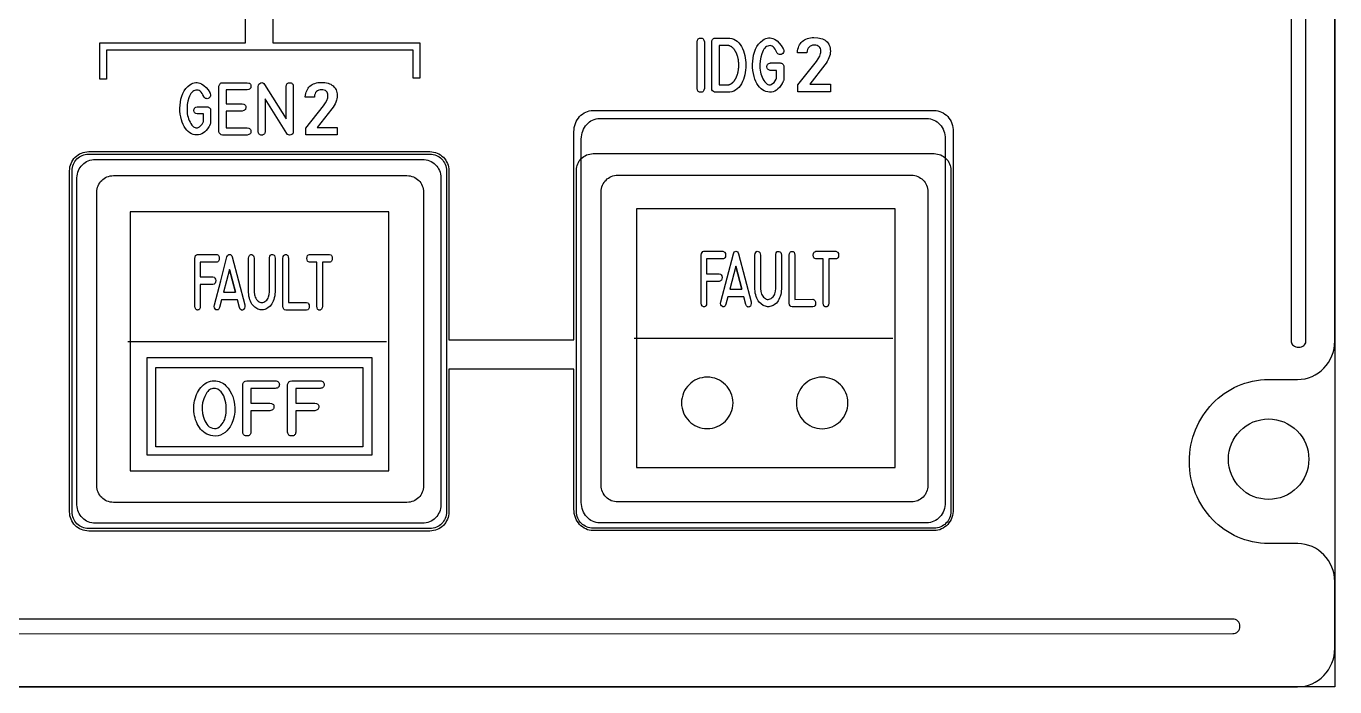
# Model space of a CAD drawing. Extents: x 27 to 704, y 10 to 614.
# Drawn here: x 445.4 to 526.3, y 258.2 to 299.1 of the extents above; entities that cross this region are included whole.
import ezdxf

# ---------------------------------------------------------------- set-up
doc = ezdxf.new("R2010")
doc.units = 0
for name, color, linetype in [('_BACKPANEL', 5, 'CONTINUOUS'), ('_ENGRAVING', 105, 'CONTINUOUS'), ('_LABELS', 30, 'CONTINUOUS'), ('_TOPLAYER', 1, 'CONTINUOUS')]:
    doc.layers.add(name, color=color, linetype=linetype)

msp = doc.modelspace()

# ---------------------------------------------------------------- linework, layer by layer
at = {"layer": '_BACKPANEL'}
for points in [[(526.323, 364.71), (526.323, 359.871), (526.323, 350.191), (526.323, 340.512), (526.323, 267.915), (526.323, 258.235), (203.984, 258.235), (203.984, 267.915), (203.984, 340.512), (203.984, 350.191), (203.984, 359.871), (203.984, 364.71)], [(449.275, 291.168), (470.371, 291.168), (470.476, 291.163), (470.578, 291.147), (470.677, 291.122), (470.771, 291.088), (470.861, 291.045), (470.946, 290.993), (471.025, 290.934), (471.098, 290.868), (471.164, 290.795), (471.223, 290.716), (471.274, 290.631), (471.317, 290.541), (471.352, 290.447), (471.377, 290.348), (471.392, 290.246), (471.398, 290.141), (471.398, 269.046), (471.392, 268.94), (471.377, 268.838), (471.352, 268.74), (471.317, 268.645), (471.274, 268.555), (471.223, 268.471), (471.164, 268.391), (471.098, 268.319), (471.025, 268.252), (470.946, 268.193), (470.861, 268.142), (470.771, 268.099), (470.677, 268.064), (470.578, 268.039), (470.476, 268.024), (470.371, 268.018), (449.275, 268.018), (449.17, 268.024), (449.067, 268.039), (448.969, 268.064), (448.874, 268.099), (448.785, 268.142), (448.7, 268.193), (448.621, 268.252), (448.548, 268.319), (448.482, 268.391), (448.423, 268.471), (448.371, 268.555), (448.328, 268.645), (448.294, 268.74), (448.269, 268.838), (448.253, 268.94), (448.248, 269.046), (448.248, 290.141), (448.253, 290.246), (448.269, 290.348), (448.294, 290.447), (448.328, 290.541), (448.371, 290.631), (448.423, 290.716), (448.482, 290.795), (448.548, 290.868), (448.621, 290.934), (448.7, 290.993), (448.785, 291.045), (448.874, 291.088), (448.969, 291.122), (449.067, 291.147), (449.17, 291.163)], [(480.459, 291.195), (501.554, 291.195), (501.66, 291.189), (501.762, 291.174), (501.861, 291.149), (501.955, 291.114), (502.045, 291.071), (502.13, 291.02), (502.209, 290.96), (502.281, 290.894), (502.348, 290.821), (502.407, 290.742), (502.458, 290.658), (502.501, 290.568), (502.536, 290.473), (502.561, 290.375), (502.576, 290.272), (502.582, 290.167), (502.582, 269.072), (502.576, 268.967), (502.561, 268.864), (502.536, 268.766), (502.501, 268.671), (502.458, 268.582), (502.407, 268.497), (502.348, 268.418), (502.281, 268.345), (502.209, 268.279), (502.13, 268.22), (502.045, 268.168), (501.955, 268.125), (501.861, 268.091), (501.762, 268.065), (501.66, 268.05), (501.554, 268.045), (480.459, 268.045), (480.354, 268.05), (480.251, 268.065), (480.153, 268.091), (480.058, 268.125), (479.968, 268.168), (479.884, 268.22), (479.805, 268.279), (479.732, 268.345), (479.666, 268.418), (479.607, 268.497), (479.555, 268.582), (479.512, 268.671), (479.478, 268.766), (479.452, 268.864), (479.437, 268.967), (479.432, 269.072), (479.432, 290.167), (479.437, 290.272), (479.452, 290.375), (479.478, 290.473), (479.512, 290.568), (479.555, 290.658), (479.607, 290.742), (479.666, 290.821), (479.732, 290.894), (479.805, 290.96), (479.884, 291.02), (479.968, 291.071), (480.058, 291.114), (480.153, 291.149), (480.251, 291.174), (480.354, 291.189)]]:
    msp.add_lwpolyline(points, close=True, dxfattribs=at)
msp.add_lwpolyline([(522.227, 269.819, -0.414214), (519.739, 272.308, -0.414214), (522.227, 274.796, -0.414214), (524.716, 272.308, -0.414214)], format="xyb", close=True, dxfattribs=at)
at = {"layer": '_ENGRAVING'}
for points in [[(523.633, 343.414), (523.633, 279.556), (523.642, 279.491), (523.669, 279.431), (523.71, 279.377), (523.765, 279.329), (523.832, 279.29), (523.908, 279.261), (523.993, 279.242), (524.083, 279.235), (524.084, 279.235), (524.175, 279.242), (524.259, 279.261), (524.335, 279.29), (524.402, 279.33), (524.457, 279.377), (524.498, 279.431), (524.524, 279.491), (524.534, 279.556), (524.534, 343.414)], [(460.664, 320.056), (460.659, 298.044), (469.744, 298.043), (469.744, 295.868), (469.345, 295.868), (469.345, 297.595), (455.806, 297.595), (450.381, 297.595), (450.372, 297.595), (450.372, 295.806), (449.973, 295.806), (449.973, 298.043), (449.973, 298.044), (455.806, 298.044), (458.604, 298.044), (458.769, 298.044), (458.769, 298.044), (458.792, 298.044), (458.979, 298.044), (458.979, 302.042)], [(209.55, 261.507), (520.008, 261.522), (520.099, 261.531), (520.183, 261.558), (520.259, 261.599), (520.325, 261.655), (520.38, 261.721), (520.421, 261.798), (520.447, 261.882), (520.456, 261.973), (520.447, 262.064), (520.42, 262.148), (520.379, 262.224), (520.324, 262.291), (520.258, 262.346), (520.182, 262.387), (520.098, 262.413), (520.008, 262.422), (209.548, 262.408)]]:
    msp.add_lwpolyline(points, dxfattribs=at)
for points in [[(487.347, 295.217), (487.319, 295.116), (487.298, 295.077), (487.272, 295.044), (487.241, 295.019), (487.205, 295.001), (487.164, 294.991), (487.118, 294.987), (487.072, 294.991), (487.031, 295.002), (486.995, 295.02), (486.964, 295.045), (486.938, 295.078), (486.917, 295.117), (486.89, 295.217), (486.89, 298.113), (486.917, 298.214), (486.938, 298.253), (486.964, 298.286), (486.995, 298.311), (487.031, 298.33), (487.072, 298.341), (487.118, 298.344), (487.164, 298.341), (487.205, 298.33), (487.241, 298.312), (487.272, 298.287), (487.298, 298.254), (487.319, 298.214), (487.347, 298.113)], [(488.028, 298.345), (488.784, 298.345), (488.921, 298.337), (489.048, 298.312), (489.167, 298.271), (489.277, 298.214), (489.379, 298.14), (489.471, 298.05), (489.554, 297.944), (489.629, 297.821), (489.695, 297.688), (489.752, 297.553), (489.8, 297.413), (489.84, 297.271), (489.871, 297.125), (489.893, 296.976), (489.906, 296.824), (489.91, 296.668), (489.906, 296.513), (489.893, 296.36), (489.871, 296.211), (489.84, 296.066), (489.8, 295.923), (489.752, 295.784), (489.694, 295.648), (489.628, 295.515), (489.553, 295.393), (489.47, 295.286), (489.378, 295.196), (489.276, 295.122), (489.166, 295.065), (489.048, 295.024), (488.92, 295), (488.784, 294.991), (488.028, 294.991), (488.031, 294.991), (488.028, 294.991), (487.97, 295.001), (487.897, 295.031), (487.845, 295.077), (487.814, 295.142), (487.804, 295.224), (487.803, 295.224), (487.804, 298.116), (487.803, 298.129), (487.809, 298.172), (487.823, 298.212), (487.844, 298.249), (487.873, 298.282), (487.907, 298.31), (487.944, 298.329), (487.985, 298.341), (488.029, 298.345)], [(488.784, 295.453), (488.791, 295.453), (488.799, 295.453), (488.804, 295.454), (488.812, 295.455), (488.819, 295.456), (488.828, 295.457), (488.834, 295.457), (488.842, 295.458), (488.849, 295.459), (488.857, 295.46), (488.869, 295.463), (488.876, 295.466), (488.884, 295.47), (488.891, 295.47), (488.9, 295.473), (488.906, 295.475), (488.914, 295.478), (488.929, 295.484), (488.945, 295.491), (488.951, 295.493), (488.959, 295.497), (488.972, 295.506), (488.988, 295.514), (488.995, 295.518), (489.003, 295.524), (489.017, 295.534), (489.024, 295.538), (489.033, 295.543), (489.04, 295.548), (489.048, 295.555), (489.054, 295.559), (489.062, 295.565), (489.078, 295.578), (489.091, 295.591), (489.097, 295.597), (489.106, 295.606), (489.112, 295.612), (489.12, 295.62), (489.134, 295.633), (489.141, 295.64), (489.149, 295.648), (489.155, 295.655), (489.163, 295.665), (489.176, 295.681), (489.191, 295.699), (489.203, 295.717), (489.21, 295.726), (489.218, 295.735), (489.224, 295.745), (489.231, 295.755), (489.236, 295.765), (489.244, 295.776), (489.256, 295.796), (489.262, 295.806), (489.269, 295.817), (489.275, 295.827), (489.282, 295.838), (489.292, 295.859), (489.297, 295.871), (489.305, 295.884), (489.31, 295.895), (489.318, 295.907), (489.322, 295.918), (489.327, 295.931), (489.338, 295.956), (489.35, 295.982), (489.354, 295.994), (489.359, 296.008), (489.363, 296.021), (489.369, 296.036), (489.377, 296.062), (489.381, 296.076), (489.387, 296.09), (489.395, 296.118), (489.404, 296.146), (489.407, 296.16), (489.411, 296.175), (489.414, 296.189), (489.419, 296.205), (489.421, 296.217), (489.425, 296.233), (489.43, 296.264), (489.432, 296.278), (489.436, 296.293), (489.438, 296.307), (489.441, 296.323), (489.446, 296.354), (489.448, 296.369), (489.452, 296.385), (489.456, 296.416), (489.456, 296.43), (489.459, 296.447), (489.462, 296.478), (489.464, 296.509), (489.465, 296.542), (489.467, 296.573), (489.468, 296.589), (489.47, 296.606), (489.471, 296.62), (489.472, 296.637), (489.472, 296.652), (489.472, 296.668), (489.472, 296.684), (489.472, 296.699), (489.471, 296.715), (489.47, 296.732), (489.47, 296.747), (489.47, 296.763), (489.467, 296.796), (489.465, 296.826), (489.462, 296.86), (489.46, 296.889), (489.457, 296.92), (489.455, 296.935), (489.454, 296.952), (489.448, 296.983), (489.444, 296.997), (489.443, 297.012), (489.438, 297.043), (489.433, 297.074), (489.425, 297.104), (489.42, 297.132), (489.416, 297.146), (489.412, 297.161), (489.407, 297.175), (489.404, 297.191), (489.396, 297.219), (489.388, 297.246), (489.383, 297.259), (489.379, 297.273), (489.369, 297.3), (489.359, 297.327), (489.354, 297.339), (489.35, 297.353), (489.343, 297.364), (489.338, 297.377), (489.327, 297.402), (489.318, 297.425), (489.306, 297.449), (489.3, 297.46), (489.295, 297.471), (489.282, 297.494), (489.269, 297.515), (489.262, 297.526), (489.256, 297.536), (489.244, 297.556), (489.237, 297.566), (489.232, 297.576), (489.205, 297.613), (489.179, 297.649), (489.15, 297.682), (489.122, 297.713), (489.094, 297.741), (489.064, 297.765), (489.033, 297.79), (489.003, 297.811), (488.974, 297.829), (488.945, 297.844), (488.914, 297.856), (488.884, 297.867), (488.869, 297.871), (488.857, 297.877), (488.828, 297.882), (488.799, 297.883), (488.791, 297.883), (488.784, 297.883), (488.254, 297.883), (488.254, 295.453)], [(491.419, 296.342), (491.404, 296.344), (491.318, 296.368), (491.285, 296.388), (491.257, 296.413), (491.236, 296.445), (491.22, 296.481), (491.208, 296.572), (491.22, 296.662), (491.236, 296.699), (491.257, 296.73), (491.285, 296.756), (491.318, 296.776), (491.404, 296.799), (491.419, 296.803), (491.433, 296.803), (492.026, 296.803), (492.071, 296.798), (492.112, 296.786), (492.151, 296.764), (492.186, 296.735), (492.215, 296.699), (492.235, 296.66), (492.248, 296.617), (492.252, 296.572), (492.252, 295.741), (492.233, 295.699), (492.222, 295.673), (492.21, 295.648), (492.198, 295.624), (492.185, 295.599), (492.173, 295.574), (492.161, 295.55), (492.146, 295.525), (492.066, 295.399), (491.981, 295.29), (491.891, 295.198), (491.797, 295.123), (491.698, 295.066), (491.594, 295.026), (491.485, 295.003), (491.372, 294.997), (491.259, 295.008), (491.15, 295.035), (491.046, 295.078), (490.946, 295.137), (490.851, 295.211), (490.761, 295.302), (490.676, 295.408), (490.595, 295.53), (490.525, 295.662), (490.464, 295.809), (490.414, 295.972), (490.373, 296.15), (490.343, 296.337), (490.326, 296.527), (490.321, 296.718), (490.329, 296.911), (490.351, 297.104), (490.388, 297.291), (490.44, 297.474), (490.507, 297.652), (490.59, 297.818), (490.692, 297.967), (490.813, 298.097), (490.951, 298.209), (491.043, 298.266), (491.135, 298.309), (491.225, 298.337), (491.316, 298.352), (491.405, 298.352), (491.494, 298.339), (491.583, 298.311), (491.671, 298.269), (491.835, 298.161), (491.977, 298.034), (492.097, 297.887), (492.194, 297.72), (492.207, 297.693), (492.217, 297.67), (492.23, 297.646), (492.248, 297.572), (492.247, 297.505), (492.227, 297.445), (492.188, 297.392), (492.14, 297.353), (492.091, 297.328), (492.039, 297.318), (491.986, 297.323), (491.934, 297.34), (491.889, 297.367), (491.85, 297.406), (491.817, 297.454), (491.768, 297.565), (491.716, 297.658), (491.661, 297.735), (491.602, 297.795), (491.54, 297.839), (491.474, 297.865), (491.405, 297.875), (491.333, 297.869), (491.261, 297.848), (491.194, 297.815), (491.131, 297.771), (491.073, 297.715), (491.02, 297.647), (490.972, 297.568), (490.928, 297.477), (490.888, 297.374), (490.827, 297.161), (490.788, 296.939), (490.77, 296.71), (490.774, 296.473), (490.786, 296.354), (490.805, 296.239), (490.832, 296.128), (490.867, 296.021), (490.909, 295.918), (490.959, 295.819), (491.017, 295.723), (491.083, 295.632), (491.179, 295.528), (491.227, 295.492), (491.276, 295.466), (491.324, 295.452), (491.373, 295.448), (491.422, 295.454), (491.472, 295.471), (491.565, 295.526), (491.648, 295.6), (491.721, 295.694), (491.783, 295.807), (491.801, 295.843), (491.801, 296.342)], [(494.12, 298.372), (494.351, 298.359), (494.455, 298.342), (494.553, 298.318), (494.643, 298.288), (494.725, 298.251), (494.801, 298.207), (494.87, 298.156), (494.931, 298.099), (494.984, 298.037), (495.029, 297.968), (495.066, 297.893), (495.095, 297.813), (495.115, 297.726), (495.128, 297.634), (495.132, 297.535), (495.132, 297.529), (495.126, 297.432), (495.11, 297.332), (495.083, 297.228), (495.044, 297.12), (494.996, 297.01), (494.936, 296.9), (494.867, 296.789), (494.788, 296.678), (493.866, 295.489), (495.142, 295.489), (495.142, 295.021), (493.13, 295.021), (493.13, 295.45), (494.269, 296.883), (494.388, 297.058), (494.475, 297.225), (494.529, 297.384), (494.542, 297.457), (494.547, 297.526), (494.547, 297.535), (494.54, 297.619), (494.52, 297.692), (494.487, 297.755), (494.441, 297.807), (494.382, 297.848), (494.311, 297.877), (494.228, 297.894), (494.134, 297.9), (494.038, 297.893), (493.953, 297.871), (493.878, 297.835), (493.813, 297.784), (493.76, 297.72), (493.72, 297.644), (493.693, 297.554), (493.678, 297.451), (493.678, 297.435), (493.093, 297.435), (493.093, 297.451), (493.106, 297.559), (493.126, 297.66), (493.153, 297.755), (493.188, 297.844), (493.229, 297.926), (493.278, 298.001), (493.334, 298.07), (493.398, 298.133), (493.467, 298.189), (493.543, 298.238), (493.625, 298.279), (493.712, 298.313), (493.805, 298.339), (493.904, 298.357), (494.009, 298.369)], [(455.993, 293.649), (455.979, 293.651), (455.895, 293.674), (455.861, 293.693), (455.834, 293.718), (455.813, 293.748), (455.798, 293.784), (455.786, 293.871), (455.798, 293.958), (455.813, 293.994), (455.834, 294.024), (455.861, 294.048), (455.895, 294.068), (455.979, 294.09), (455.993, 294.094), (456.007, 294.094), (456.591, 294.094), (456.635, 294.09), (456.676, 294.077), (456.714, 294.057), (456.748, 294.028), (456.777, 293.994), (456.797, 293.956), (456.809, 293.915), (456.814, 293.871), (456.814, 293.069), (456.795, 293.028), (456.784, 293.003), (456.772, 292.979), (456.76, 292.956), (456.747, 292.932), (456.736, 292.908), (456.723, 292.884), (456.709, 292.861), (456.63, 292.739), (456.547, 292.633), (456.458, 292.545), (456.365, 292.473), (456.268, 292.417), (456.166, 292.378), (456.059, 292.356), (455.947, 292.351), (455.836, 292.362), (455.729, 292.388), (455.626, 292.429), (455.529, 292.486), (455.435, 292.558), (455.346, 292.645), (455.262, 292.748), (455.182, 292.866), (455.114, 292.992), (455.054, 293.134), (455.005, 293.292), (454.964, 293.464), (454.935, 293.645), (454.918, 293.827), (454.914, 294.012), (454.922, 294.199), (454.943, 294.384), (454.979, 294.565), (455.03, 294.741), (455.096, 294.913), (455.178, 295.074), (455.279, 295.217), (455.397, 295.343), (455.533, 295.451), (455.624, 295.506), (455.714, 295.547), (455.803, 295.575), (455.892, 295.589), (455.98, 295.589), (456.068, 295.576), (456.155, 295.549), (456.241, 295.509), (456.403, 295.405), (456.542, 295.282), (456.66, 295.14), (456.757, 294.979), (456.769, 294.953), (456.779, 294.931), (456.791, 294.908), (456.809, 294.836), (456.808, 294.771), (456.788, 294.714), (456.75, 294.663), (456.703, 294.625), (456.655, 294.601), (456.604, 294.591), (456.551, 294.595), (456.5, 294.612), (456.456, 294.639), (456.417, 294.676), (456.385, 294.723), (456.337, 294.829), (456.286, 294.92), (456.231, 294.994), (456.174, 295.052), (456.112, 295.094), (456.048, 295.12), (455.98, 295.129), (455.909, 295.123), (455.838, 295.102), (455.772, 295.071), (455.71, 295.028), (455.654, 294.974), (455.601, 294.909), (455.553, 294.832), (455.51, 294.744), (455.472, 294.645), (455.411, 294.439), (455.372, 294.225), (455.355, 294.004), (455.359, 293.775), (455.371, 293.661), (455.39, 293.55), (455.416, 293.443), (455.45, 293.339), (455.492, 293.24), (455.541, 293.144), (455.598, 293.052), (455.663, 292.963), (455.757, 292.863), (455.805, 292.828), (455.853, 292.804), (455.9, 292.79), (455.949, 292.786), (455.997, 292.792), (456.045, 292.809), (456.137, 292.861), (456.219, 292.933), (456.291, 293.023), (456.352, 293.133), (456.369, 293.167), (456.369, 293.649)], [(459.083, 295.142), (457.773, 295.142), (457.773, 294.277), (458.772, 294.277), (458.87, 294.25), (458.909, 294.23), (458.94, 294.204), (458.964, 294.173), (458.982, 294.138), (458.992, 294.097), (458.996, 294.052), (458.992, 294.006), (458.981, 293.966), (458.964, 293.93), (458.939, 293.9), (458.908, 293.874), (458.869, 293.854), (458.772, 293.828), (457.773, 293.828), (457.773, 292.79), (459.083, 292.79), (459.181, 292.763), (459.219, 292.743), (459.25, 292.717), (459.275, 292.687), (459.292, 292.652), (459.303, 292.612), (459.306, 292.567), (459.303, 292.522), (459.292, 292.482), (459.275, 292.447), (459.25, 292.417), (459.219, 292.391), (459.181, 292.371), (459.083, 292.345), (457.553, 292.345), (457.465, 292.369), (457.398, 292.414), (457.353, 292.481), (457.329, 292.57), (457.329, 295.361), (457.354, 295.453), (457.374, 295.49), (457.4, 295.521), (457.431, 295.545), (457.466, 295.564), (457.553, 295.583), (459.083, 295.583), (459.181, 295.562), (459.219, 295.543), (459.25, 295.518), (459.274, 295.488), (459.292, 295.451), (459.302, 295.409), (459.305, 295.36), (459.302, 295.312), (459.291, 295.27), (459.274, 295.234), (459.249, 295.203), (459.218, 295.179), (459.18, 295.161)], [(461.928, 292.564), (461.918, 292.488), (461.888, 292.428), (461.838, 292.383), (461.768, 292.353), (461.692, 292.342), (461.625, 292.354), (461.568, 292.389), (461.519, 292.447), (460.191, 294.576), (460.191, 292.564), (460.164, 292.467), (460.144, 292.429), (460.118, 292.398), (460.088, 292.373), (460.052, 292.356), (460.012, 292.346), (459.968, 292.342), (459.923, 292.346), (459.883, 292.356), (459.848, 292.373), (459.818, 292.398), (459.792, 292.429), (459.772, 292.467), (459.746, 292.564), (459.746, 295.355), (459.765, 295.43), (459.799, 295.491), (459.849, 295.538), (459.914, 295.571), (459.983, 295.585), (460.046, 295.573), (460.104, 295.536), (460.155, 295.473), (461.483, 293.341), (461.483, 295.355), (461.508, 295.454), (461.529, 295.492), (461.555, 295.524), (461.587, 295.548), (461.623, 295.565), (461.665, 295.576), (461.713, 295.579), (461.76, 295.575), (461.801, 295.564), (461.837, 295.546), (461.866, 295.521), (461.891, 295.49), (461.909, 295.452), (461.928, 295.355)], [(463.658, 295.6), (463.881, 295.587), (463.982, 295.57), (464.076, 295.547), (464.163, 295.518), (464.243, 295.482), (464.317, 295.439), (464.383, 295.39), (464.442, 295.335), (464.494, 295.275), (464.538, 295.208), (464.573, 295.136), (464.601, 295.058), (464.621, 294.974), (464.633, 294.885), (464.637, 294.789), (464.637, 294.783), (464.631, 294.69), (464.616, 294.593), (464.589, 294.492), (464.552, 294.388), (464.505, 294.282), (464.448, 294.175), (464.381, 294.067), (464.304, 293.959), (463.412, 292.809), (464.647, 292.809), (464.647, 292.357), (462.7, 292.357), (462.7, 292.772), (463.801, 294.158), (463.917, 294.327), (464.001, 294.489), (464.053, 294.643), (464.066, 294.714), (464.07, 294.781), (464.07, 294.789), (464.064, 294.87), (464.045, 294.941), (464.013, 295.002), (463.968, 295.052), (463.911, 295.092), (463.842, 295.12), (463.762, 295.137), (463.671, 295.143), (463.578, 295.136), (463.496, 295.115), (463.423, 295.079), (463.361, 295.03), (463.309, 294.969), (463.27, 294.894), (463.244, 294.807), (463.23, 294.708), (463.23, 294.692), (462.664, 294.692), (462.664, 294.708), (462.676, 294.812), (462.695, 294.91), (462.722, 295.002), (462.755, 295.088), (462.796, 295.167), (462.843, 295.241), (462.897, 295.307), (462.958, 295.368), (463.026, 295.422), (463.099, 295.469), (463.178, 295.509), (463.263, 295.542), (463.353, 295.567), (463.449, 295.585), (463.55, 295.596)], [(501.544, 293.87), (501.666, 293.863), (501.785, 293.843), (501.899, 293.81), (502.009, 293.766), (502.113, 293.711), (502.211, 293.645), (502.303, 293.569), (502.387, 293.484), (502.464, 293.391), (502.532, 293.289), (502.592, 293.181), (502.642, 293.065), (502.682, 292.944), (502.711, 292.817), (502.729, 292.686), (502.735, 292.551), (502.735, 269.21), (502.729, 269.075), (502.711, 268.943), (502.682, 268.817), (502.642, 268.696), (502.592, 268.58), (502.532, 268.472), (502.464, 268.37), (502.387, 268.277), (502.303, 268.192), (502.211, 268.116), (502.113, 268.05), (502.009, 267.995), (501.899, 267.95), (501.785, 267.918), (501.666, 267.898), (501.544, 267.891), (480.469, 267.891), (480.347, 267.898), (480.228, 267.918), (480.114, 267.95), (480.005, 267.995), (479.901, 268.05), (479.802, 268.116), (479.711, 268.192), (479.626, 268.277), (479.55, 268.37), (479.481, 268.472), (479.422, 268.58), (479.372, 268.696), (479.332, 268.817), (479.302, 268.943), (479.284, 269.075), (479.278, 269.21), (479.278, 277.879), (471.551, 277.879), (471.551, 269.056), (471.545, 268.934), (471.527, 268.815), (471.498, 268.701), (471.458, 268.591), (471.408, 268.487), (471.348, 268.389), (471.28, 268.297), (471.203, 268.213), (471.119, 268.136), (471.027, 268.068), (470.929, 268.008), (470.825, 267.958), (470.715, 267.918), (470.601, 267.889), (470.483, 267.871), (470.36, 267.865), (449.285, 267.865), (449.163, 267.871), (449.044, 267.889), (448.93, 267.918), (448.821, 267.958), (448.717, 268.008), (448.618, 268.068), (448.527, 268.136), (448.442, 268.213), (448.366, 268.297), (448.297, 268.389), (448.238, 268.487), (448.188, 268.591), (448.148, 268.701), (448.119, 268.815), (448.101, 268.934), (448.094, 269.056), (448.094, 290.131), (448.101, 290.253), (448.119, 290.372), (448.148, 290.486), (448.188, 290.595), (448.238, 290.699), (448.297, 290.798), (448.366, 290.889), (448.442, 290.974), (448.527, 291.05), (448.618, 291.119), (448.717, 291.178), (448.821, 291.228), (448.93, 291.268), (449.044, 291.297), (449.163, 291.315), (449.285, 291.322), (470.36, 291.322), (470.483, 291.315), (470.601, 291.297), (470.715, 291.268), (470.825, 291.228), (470.929, 291.178), (471.027, 291.119), (471.119, 291.05), (471.203, 290.974), (471.28, 290.889), (471.348, 290.798), (471.408, 290.699), (471.458, 290.595), (471.498, 290.486), (471.527, 290.372), (471.545, 290.253), (471.551, 290.131), (471.551, 279.682), (479.278, 279.682), (479.278, 292.551), (479.284, 292.686), (479.302, 292.817), (479.332, 292.944), (479.372, 293.065), (479.422, 293.181), (479.481, 293.289), (479.55, 293.391), (479.626, 293.484), (479.711, 293.569), (479.802, 293.645), (479.901, 293.711), (480.005, 293.766), (480.114, 293.81), (480.228, 293.843), (480.347, 293.863), (480.469, 293.87)], [(480.877, 293.37), (501.093, 293.37), (501.21, 293.363), (501.324, 293.344), (501.433, 293.313), (501.538, 293.27), (501.638, 293.217), (501.732, 293.153), (501.82, 293.081), (501.901, 292.999), (501.975, 292.909), (502.04, 292.811), (502.097, 292.706), (502.145, 292.595), (502.184, 292.479), (502.212, 292.357), (502.229, 292.231), (502.235, 292.101), (502.235, 269.638), (502.229, 269.508), (502.212, 269.382), (502.184, 269.26), (502.145, 269.144), (502.097, 269.033), (502.04, 268.928), (501.975, 268.83), (501.901, 268.74), (501.82, 268.659), (501.732, 268.586), (501.638, 268.522), (501.538, 268.469), (501.433, 268.426), (501.324, 268.395), (501.21, 268.376), (501.093, 268.37), (480.877, 268.37), (480.76, 268.376), (480.646, 268.395), (480.537, 268.426), (480.432, 268.469), (480.332, 268.522), (480.238, 268.586), (480.15, 268.659), (480.069, 268.74), (479.995, 268.83), (479.929, 268.928), (479.872, 269.033), (479.824, 269.144), (479.786, 269.26), (479.758, 269.382), (479.741, 269.508), (479.735, 269.638), (479.735, 292.101), (479.741, 292.231), (479.758, 292.357), (479.786, 292.479), (479.824, 292.595), (479.872, 292.706), (479.929, 292.811), (479.995, 292.909), (480.069, 292.999), (480.15, 293.081), (480.238, 293.153), (480.332, 293.217), (480.432, 293.27), (480.537, 293.313), (480.646, 293.344), (480.76, 293.363)], [(449.693, 290.843), (469.909, 290.843), (470.026, 290.837), (470.14, 290.82), (470.249, 290.792), (470.354, 290.754), (470.454, 290.706), (470.548, 290.649), (470.636, 290.583), (470.717, 290.51), (470.791, 290.429), (470.857, 290.341), (470.914, 290.247), (470.962, 290.147), (471, 290.042), (471.028, 289.932), (471.045, 289.818), (471.051, 289.701), (471.051, 269.485), (471.045, 269.368), (471.028, 269.255), (471, 269.145), (470.962, 269.04), (470.914, 268.94), (470.857, 268.846), (470.791, 268.758), (470.717, 268.677), (470.636, 268.603), (470.548, 268.538), (470.454, 268.481), (470.354, 268.433), (470.249, 268.394), (470.14, 268.366), (470.026, 268.349), (469.909, 268.343), (449.693, 268.343), (449.576, 268.349), (449.462, 268.366), (449.353, 268.394), (449.248, 268.433), (449.148, 268.481), (449.054, 268.538), (448.966, 268.603), (448.885, 268.677), (448.811, 268.758), (448.746, 268.846), (448.688, 268.94), (448.64, 269.04), (448.602, 269.145), (448.574, 269.255), (448.557, 269.368), (448.551, 269.485), (448.551, 289.701), (448.557, 289.818), (448.574, 289.932), (448.602, 290.042), (448.64, 290.147), (448.688, 290.247), (448.746, 290.341), (448.811, 290.429), (448.885, 290.51), (448.966, 290.583), (449.054, 290.649), (449.148, 290.706), (449.248, 290.754), (449.353, 290.792), (449.462, 290.82), (449.576, 290.837)]]:
    msp.add_lwpolyline(points, close=True, dxfattribs=at)
at = {"layer": '_LABELS'}
for points in [[(467.835, 271.589), (467.835, 287.591), (451.835, 287.591), (451.835, 271.589)], [(499.142, 271.785), (499.142, 287.787), (483.142, 287.787), (483.142, 271.785)], [(455.835, 281.764), (455.835, 284.724), (455.854, 284.822), (455.889, 284.894), (455.94, 284.941), (456.008, 284.962), (457.181, 284.962), (457.221, 284.954), (457.255, 284.94), (457.284, 284.92), (457.308, 284.893), (457.339, 284.821), (457.35, 284.724), (457.339, 284.628), (457.307, 284.556), (457.283, 284.53), (457.254, 284.511), (457.219, 284.497), (457.179, 284.49), (456.176, 284.49), (456.176, 283.572), (456.958, 283.572), (457.031, 283.552), (457.06, 283.533), (457.084, 283.507), (457.116, 283.439), (457.128, 283.346), (457.118, 283.252), (457.087, 283.18), (457.063, 283.152), (457.033, 283.129), (456.958, 283.101), (456.176, 283.101), (456.176, 281.764), (456.161, 281.662), (456.129, 281.589), (456.106, 281.563), (456.079, 281.545), (456.048, 281.533), (456.012, 281.529), (455.976, 281.532), (455.944, 281.542), (455.916, 281.56), (455.892, 281.586), (455.856, 281.66)], [(457.049, 281.849), (457.437, 283.328), (457.827, 284.808), (457.852, 284.874), (457.887, 284.922), (457.932, 284.952), (457.986, 284.962), (458.041, 284.953), (458.085, 284.924), (458.121, 284.876), (458.146, 284.808), (458.923, 281.841), (458.93, 281.733), (458.915, 281.646), (458.878, 281.58), (458.851, 281.555), (458.819, 281.535), (458.785, 281.522), (458.753, 281.518), (458.722, 281.523), (458.694, 281.536), (458.644, 281.589), (458.602, 281.676), (458.477, 282.156), (457.489, 282.156), (457.368, 281.688), (457.325, 281.6), (457.3, 281.569), (457.274, 281.548), (457.245, 281.535), (457.215, 281.531), (457.182, 281.536), (457.147, 281.55), (457.087, 281.596), (457.051, 281.661), (457.038, 281.745)], [(460.796, 282.658), (460.796, 282.624), (460.791, 282.524), (460.776, 282.4), (460.753, 282.284), (460.725, 282.176), (460.69, 282.078), (460.649, 281.987), (460.601, 281.905), (460.547, 281.831), (460.487, 281.766), (460.358, 281.66), (460.292, 281.62), (460.225, 281.587), (460.157, 281.562), (460.088, 281.546), (460.018, 281.538), (459.946, 281.538), (459.875, 281.546), (459.806, 281.562), (459.738, 281.586), (459.671, 281.618), (459.543, 281.707), (459.421, 281.827), (459.365, 281.9), (459.315, 281.98), (459.273, 282.068), (459.237, 282.163), (459.208, 282.267), (459.186, 282.378), (459.171, 282.497), (459.162, 282.624), (459.162, 282.658), (459.162, 284.727), (459.175, 284.818), (459.209, 284.892), (459.253, 284.94), (459.306, 284.962), (459.369, 284.957), (459.428, 284.929), (459.47, 284.881), (459.495, 284.814), (459.504, 284.727), (459.504, 282.658), (459.526, 282.477), (459.547, 282.396), (459.574, 282.321), (459.608, 282.252), (459.649, 282.189), (459.696, 282.132), (459.749, 282.081), (459.807, 282.039), (459.865, 282.01), (459.923, 281.993), (459.983, 281.989), (460.043, 281.998), (460.104, 282.018), (460.165, 282.052), (460.228, 282.097), (460.28, 282.147), (460.325, 282.203), (460.363, 282.266), (460.393, 282.336), (460.435, 282.489), (460.456, 282.658), (460.456, 284.727), (460.458, 284.772), (460.48, 284.861), (460.518, 284.922), (460.543, 284.942), (460.571, 284.954), (460.641, 284.959), (460.709, 284.936), (460.736, 284.917), (460.758, 284.891), (460.787, 284.821), (460.796, 284.727)], [(461.457, 281.524), (461.391, 281.543), (461.34, 281.589), (461.305, 281.66), (461.285, 281.757), (461.285, 284.724), (461.306, 284.829), (461.342, 284.904), (461.366, 284.93), (461.394, 284.948), (461.426, 284.958), (461.462, 284.961), (461.498, 284.956), (461.529, 284.945), (461.556, 284.926), (461.579, 284.9), (461.612, 284.826), (461.627, 284.724), (461.627, 281.992), (462.746, 281.993), (462.821, 281.968), (462.851, 281.947), (462.875, 281.92), (462.906, 281.848), (462.916, 281.753), (462.905, 281.658), (462.873, 281.588), (462.849, 281.563), (462.819, 281.544), (462.745, 281.524)], [(463.382, 281.76), (463.382, 284.489), (462.937, 284.489), (462.863, 284.51), (462.834, 284.53), (462.81, 284.557), (462.778, 284.628), (462.768, 284.724), (462.779, 284.821), (462.81, 284.892), (462.834, 284.919), (462.863, 284.939), (462.937, 284.962), (464.168, 284.962), (464.241, 284.94), (464.27, 284.92), (464.293, 284.893), (464.325, 284.821), (464.335, 284.724), (464.325, 284.628), (464.294, 284.556), (464.27, 284.53), (464.241, 284.51), (464.207, 284.496), (464.168, 284.489), (463.724, 284.489), (463.724, 281.76), (463.702, 281.656), (463.665, 281.582), (463.641, 281.557), (463.613, 281.539), (463.581, 281.528), (463.545, 281.525), (463.509, 281.53), (463.478, 281.541), (463.451, 281.56), (463.429, 281.586), (463.397, 281.659)], [(487.142, 281.96), (487.142, 284.92), (487.161, 285.018), (487.196, 285.09), (487.248, 285.137), (487.315, 285.158), (488.488, 285.158), (488.528, 285.15), (488.562, 285.136), (488.591, 285.116), (488.615, 285.089), (488.646, 285.017), (488.657, 284.921), (488.646, 284.824), (488.614, 284.752), (488.59, 284.726), (488.561, 284.707), (488.526, 284.693), (488.486, 284.686), (487.483, 284.686), (487.483, 283.769), (488.265, 283.769), (488.338, 283.748), (488.367, 283.729), (488.391, 283.704), (488.423, 283.635), (488.435, 283.542), (488.425, 283.448), (488.394, 283.376), (488.37, 283.348), (488.34, 283.326), (488.265, 283.297), (487.483, 283.297), (487.483, 281.96), (487.468, 281.858), (487.436, 281.785), (487.413, 281.759), (487.386, 281.741), (487.355, 281.729), (487.319, 281.725), (487.283, 281.728), (487.251, 281.738), (487.223, 281.756), (487.199, 281.782), (487.163, 281.856)], [(488.356, 282.045), (488.744, 283.524), (489.134, 285.004), (489.159, 285.07), (489.194, 285.119), (489.239, 285.148), (489.293, 285.158), (489.348, 285.149), (489.392, 285.12), (489.428, 285.072), (489.453, 285.004), (490.23, 282.037), (490.237, 281.929), (490.222, 281.842), (490.185, 281.776), (490.158, 281.751), (490.126, 281.731), (490.092, 281.719), (490.06, 281.714), (490.03, 281.719), (490.001, 281.732), (489.951, 281.785), (489.909, 281.872), (489.784, 282.352), (488.796, 282.352), (488.675, 281.884), (488.632, 281.796), (488.607, 281.766), (488.581, 281.744), (488.552, 281.731), (488.522, 281.727), (488.489, 281.732), (488.454, 281.746), (488.394, 281.792), (488.358, 281.857), (488.345, 281.942)], [(492.103, 282.854), (492.103, 282.82), (492.098, 282.72), (492.083, 282.596), (492.06, 282.48), (492.032, 282.373), (491.997, 282.274), (491.956, 282.183), (491.908, 282.101), (491.854, 282.027), (491.794, 281.962), (491.665, 281.856), (491.599, 281.816), (491.532, 281.783), (491.464, 281.759), (491.395, 281.742), (491.325, 281.734), (491.253, 281.734), (491.182, 281.742), (491.113, 281.758), (491.045, 281.782), (490.978, 281.814), (490.85, 281.903), (490.728, 282.023), (490.672, 282.096), (490.622, 282.176), (490.58, 282.264), (490.544, 282.359), (490.515, 282.463), (490.493, 282.574), (490.478, 282.693), (490.469, 282.82), (490.469, 282.854), (490.469, 284.923), (490.482, 285.014), (490.516, 285.088), (490.56, 285.137), (490.613, 285.158), (490.676, 285.153), (490.735, 285.125), (490.777, 285.077), (490.802, 285.01), (490.811, 284.923), (490.811, 282.854), (490.833, 282.673), (490.854, 282.592), (490.881, 282.517), (490.915, 282.448), (490.956, 282.385), (491.003, 282.328), (491.056, 282.277), (491.114, 282.235), (491.172, 282.206), (491.23, 282.189), (491.29, 282.185), (491.35, 282.194), (491.411, 282.214), (491.472, 282.248), (491.535, 282.294), (491.587, 282.343), (491.632, 282.399), (491.67, 282.462), (491.7, 282.532), (491.742, 282.685), (491.763, 282.854), (491.763, 284.923), (491.765, 284.968), (491.787, 285.057), (491.825, 285.118), (491.85, 285.138), (491.879, 285.151), (491.948, 285.155), (492.016, 285.133), (492.043, 285.113), (492.065, 285.087), (492.094, 285.017), (492.103, 284.923)], [(492.764, 281.72), (492.698, 281.739), (492.647, 281.785), (492.612, 281.856), (492.592, 281.953), (492.592, 284.92), (492.613, 285.025), (492.649, 285.1), (492.673, 285.126), (492.701, 285.144), (492.733, 285.154), (492.769, 285.157), (492.805, 285.152), (492.836, 285.141), (492.863, 285.122), (492.886, 285.096), (492.919, 285.022), (492.934, 284.92), (492.934, 282.188), (494.053, 282.19), (494.128, 282.164), (494.158, 282.143), (494.182, 282.116), (494.213, 282.044), (494.223, 281.949), (494.212, 281.854), (494.18, 281.784), (494.156, 281.759), (494.126, 281.74), (494.052, 281.72)], [(494.689, 281.956), (494.689, 284.685), (494.244, 284.685), (494.17, 284.706), (494.141, 284.727), (494.117, 284.753), (494.085, 284.824), (494.075, 284.921), (494.086, 285.017), (494.117, 285.089), (494.141, 285.115), (494.17, 285.136), (494.244, 285.158), (495.475, 285.158), (495.548, 285.136), (495.577, 285.116), (495.6, 285.089), (495.632, 285.017), (495.642, 284.921), (495.632, 284.824), (495.601, 284.752), (495.577, 284.726), (495.548, 284.706), (495.514, 284.692), (495.475, 284.685), (495.031, 284.685), (495.031, 281.956), (495.009, 281.852), (494.972, 281.778), (494.948, 281.753), (494.92, 281.735), (494.888, 281.724), (494.852, 281.721), (494.816, 281.726), (494.785, 281.737), (494.758, 281.756), (494.736, 281.782), (494.704, 281.855)], [(458.353, 282.628), (457.985, 284.037), (457.614, 282.628)], [(457.985, 284.037), (458.353, 282.628)], [(489.66, 282.824), (489.292, 284.233), (488.921, 282.824)], [(489.292, 284.233), (489.66, 282.824)], [(452.862, 278.572), (452.862, 278.43), (452.862, 272.572), (466.809, 272.572), (466.809, 278.572)], [(453.433, 277.974), (466.219, 277.974), (466.219, 273.072), (453.433, 273.072)], [(458.186, 276.173), (458.256, 275.94), (458.301, 275.702), (458.319, 275.46), (458.312, 275.214), (458.278, 274.971), (458.217, 274.739), (458.13, 274.517), (458.015, 274.306), (457.927, 274.184), (457.825, 274.07), (457.707, 273.967), (457.575, 273.873), (457.432, 273.798), (457.281, 273.752), (457.124, 273.735), (456.959, 273.748), (456.825, 273.775), (456.7, 273.814), (456.583, 273.863), (456.474, 273.924), (456.372, 273.995), (456.279, 274.077), (456.194, 274.171), (456.117, 274.275), (456.048, 274.386), (455.987, 274.5), (455.934, 274.618), (455.888, 274.738), (455.85, 274.862), (455.82, 274.989), (455.797, 275.119), (455.783, 275.252), (455.776, 275.386), (455.777, 275.519), (455.785, 275.651), (455.801, 275.783), (455.825, 275.913), (455.856, 276.043), (455.941, 276.3), (455.994, 276.423), (456.056, 276.538), (456.124, 276.644), (456.201, 276.741), (456.284, 276.829), (456.375, 276.909), (456.474, 276.98), (456.58, 277.042), (456.688, 277.092), (456.799, 277.127), (456.912, 277.149), (457.027, 277.156), (457.136, 277.151), (457.24, 277.136), (457.339, 277.112), (457.433, 277.078), (457.521, 277.035), (457.605, 276.982), (457.683, 276.919), (457.756, 276.846), (457.889, 276.688), (458.005, 276.523), (458.104, 276.352)], [(458.799, 273.976), (458.799, 276.919), (458.81, 276.971), (458.827, 277.016), (458.85, 277.055), (458.879, 277.088), (458.914, 277.115), (458.956, 277.135), (459.056, 277.156), (460.811, 277.156), (460.87, 277.148), (460.921, 277.134), (460.965, 277.114), (461, 277.088), (461.028, 277.055), (461.047, 277.016), (461.059, 276.971), (461.063, 276.92), (461.059, 276.868), (461.047, 276.824), (461.027, 276.785), (460.999, 276.753), (460.963, 276.727), (460.919, 276.707), (460.867, 276.694), (460.807, 276.687), (459.308, 276.687), (459.308, 275.775), (460.477, 275.775), (460.587, 275.754), (460.63, 275.735), (460.666, 275.71), (460.694, 275.679), (460.714, 275.642), (460.726, 275.598), (460.731, 275.549), (460.728, 275.5), (460.717, 275.456), (460.697, 275.417), (460.67, 275.384), (460.634, 275.356), (460.59, 275.334), (460.477, 275.306), (459.308, 275.306), (459.308, 273.976), (459.3, 273.922), (459.286, 273.875), (459.265, 273.835), (459.238, 273.803), (459.204, 273.777), (459.163, 273.758), (459.116, 273.747), (459.062, 273.743), (459.009, 273.746), (458.961, 273.756), (458.919, 273.774), (458.883, 273.799), (458.853, 273.832), (458.829, 273.873), (458.811, 273.921)], [(461.571, 273.976), (461.571, 276.919), (461.582, 276.971), (461.599, 277.016), (461.622, 277.055), (461.651, 277.088), (461.686, 277.115), (461.728, 277.135), (461.828, 277.156), (463.583, 277.156), (463.642, 277.148), (463.693, 277.134), (463.736, 277.114), (463.772, 277.088), (463.799, 277.055), (463.819, 277.016), (463.831, 276.971), (463.835, 276.92), (463.831, 276.868), (463.819, 276.824), (463.799, 276.785), (463.771, 276.753), (463.735, 276.727), (463.691, 276.707), (463.639, 276.694), (463.579, 276.687), (462.08, 276.687), (462.08, 275.775), (463.249, 275.775), (463.359, 275.754), (463.402, 275.735), (463.438, 275.71), (463.466, 275.679), (463.486, 275.642), (463.498, 275.598), (463.503, 275.549), (463.5, 275.5), (463.489, 275.456), (463.469, 275.417), (463.441, 275.384), (463.406, 275.356), (463.362, 275.334), (463.249, 275.306), (462.08, 275.306), (462.08, 273.976), (462.072, 273.922), (462.058, 273.875), (462.037, 273.835), (462.009, 273.803), (461.976, 273.777), (461.935, 273.758), (461.888, 273.747), (461.834, 273.743), (461.78, 273.746), (461.733, 273.756), (461.691, 273.774), (461.655, 273.799), (461.625, 273.832), (461.601, 273.873), (461.583, 273.921)], [(487.521, 277.379), (487.359, 277.371), (487.201, 277.347), (487.048, 277.308), (486.902, 277.254), (486.763, 277.187), (486.631, 277.107), (486.509, 277.016), (486.396, 276.913), (486.293, 276.8), (486.201, 276.677), (486.122, 276.546), (486.055, 276.407), (486.001, 276.261), (485.962, 276.108), (485.938, 275.95), (485.929, 275.788), (485.938, 275.625), (485.962, 275.467), (486.001, 275.314), (486.055, 275.168), (486.122, 275.029), (486.201, 274.898), (486.293, 274.775), (486.396, 274.662), (486.509, 274.559), (486.631, 274.468), (486.763, 274.388), (486.902, 274.321), (487.048, 274.267), (487.201, 274.228), (487.359, 274.204), (487.521, 274.196), (487.684, 274.204), (487.842, 274.228), (487.995, 274.267), (488.141, 274.321), (488.28, 274.388), (488.411, 274.468), (488.534, 274.559), (488.647, 274.662), (488.75, 274.775), (488.841, 274.898), (488.921, 275.029), (488.988, 275.168), (489.041, 275.314), (489.081, 275.467), (489.105, 275.625), (489.113, 275.788), (489.105, 275.95), (489.081, 276.108), (489.041, 276.261), (488.988, 276.407), (488.921, 276.546), (488.841, 276.677), (488.75, 276.8), (488.647, 276.913), (488.534, 277.016), (488.411, 277.107), (488.28, 277.187), (488.141, 277.254), (487.995, 277.308), (487.842, 277.347), (487.684, 277.371)], [(494.624, 277.376), (494.462, 277.368), (494.304, 277.344), (494.151, 277.304), (494.005, 277.251), (493.866, 277.184), (493.734, 277.104), (493.612, 277.012), (493.499, 276.91), (493.396, 276.797), (493.304, 276.674), (493.225, 276.543), (493.158, 276.404), (493.104, 276.258), (493.065, 276.105), (493.041, 275.947), (493.032, 275.784), (493.041, 275.622), (493.065, 275.463), (493.104, 275.311), (493.158, 275.165), (493.225, 275.026), (493.304, 274.894), (493.396, 274.772), (493.499, 274.659), (493.612, 274.556), (493.734, 274.464), (493.866, 274.385), (494.005, 274.318), (494.151, 274.264), (494.304, 274.225), (494.462, 274.201), (494.624, 274.193), (494.787, 274.201), (494.945, 274.225), (495.098, 274.264), (495.244, 274.318), (495.383, 274.385), (495.514, 274.464), (495.637, 274.556), (495.75, 274.659), (495.853, 274.772), (495.944, 274.894), (496.024, 275.026), (496.091, 275.165), (496.144, 275.311), (496.184, 275.463), (496.208, 275.622), (496.216, 275.784), (496.208, 275.947), (496.184, 276.105), (496.144, 276.258), (496.091, 276.404), (496.024, 276.543), (495.944, 276.674), (495.853, 276.797), (495.75, 276.91), (495.637, 277.012), (495.514, 277.104), (495.383, 277.184), (495.244, 277.251), (495.098, 277.304), (494.945, 277.344), (494.787, 277.368)], [(457.042, 276.682), (456.961, 276.677), (456.885, 276.661), (456.815, 276.636), (456.749, 276.599), (456.688, 276.553), (456.633, 276.496), (456.582, 276.429), (456.537, 276.352), (456.459, 276.193), (456.397, 276.046), (456.351, 275.911), (456.32, 275.788), (456.297, 275.6), (456.295, 275.376), (456.319, 275.135), (456.371, 274.898), (456.409, 274.783), (456.455, 274.674), (456.51, 274.57), (456.572, 274.472), (456.645, 274.386), (456.727, 274.315), (456.821, 274.26), (456.924, 274.221), (457.047, 274.2), (457.105, 274.2), (457.16, 274.208), (457.214, 274.223), (457.266, 274.246), (457.362, 274.314), (457.448, 274.398), (457.523, 274.485), (457.587, 274.575), (457.64, 274.667), (457.684, 274.77), (457.721, 274.889), (457.75, 275.022), (457.772, 275.171), (457.784, 275.327), (457.785, 275.482), (457.776, 275.638), (457.755, 275.794), (457.723, 275.945), (457.679, 276.089), (457.622, 276.226), (457.553, 276.354), (457.47, 276.468), (457.371, 276.558), (457.256, 276.627), (457.125, 276.672)]]:
    msp.add_lwpolyline(points, close=True, dxfattribs=at)
for points in [[(451.696, 279.59), (467.696, 279.59)], [(483.003, 279.786), (499.003, 279.786)]]:
    msp.add_lwpolyline(points, dxfattribs=at)
at = {"layer": '_TOPLAYER'}
msp.add_lwpolyline([(438.272, 258.235), (524.014, 258.235), (524.25, 258.248), (524.48, 258.284), (524.701, 258.343), (524.913, 258.423), (525.115, 258.523), (525.305, 258.642), (525.483, 258.779), (525.647, 258.933), (525.796, 259.102), (525.929, 259.285), (526.044, 259.482), (526.141, 259.69), (526.219, 259.909), (526.276, 260.137), (526.311, 260.373), (526.323, 260.617), (526.323, 264.722), (526.309, 264.964), (526.273, 265.199), (526.216, 265.425), (526.138, 265.642), (526.041, 265.849), (525.926, 266.044), (525.794, 266.226), (525.646, 266.393), (525.483, 266.546), (525.307, 266.683), (525.118, 266.802), (524.918, 266.902), (524.707, 266.982), (524.488, 267.042), (524.26, 267.079), (524.026, 267.093), (522.22, 267.093), (521.968, 267.1), (521.72, 267.119), (521.475, 267.152), (521.235, 267.196), (520.998, 267.253), (520.766, 267.322), (520.539, 267.402), (520.317, 267.493), (520.1, 267.595), (519.889, 267.708), (519.685, 267.83), (519.486, 267.963), (519.294, 268.104), (519.11, 268.255), (518.932, 268.415), (518.762, 268.583), (518.601, 268.76), (518.447, 268.944), (518.302, 269.136), (518.165, 269.335), (518.038, 269.54), (517.92, 269.753), (517.812, 269.971), (517.715, 270.195), (517.627, 270.425), (517.55, 270.661), (517.484, 270.901), (517.43, 271.145), (517.387, 271.394), (517.356, 271.647), (517.337, 271.903), (517.33, 272.163), (517.337, 272.422), (517.356, 272.679), (517.387, 272.931), (517.43, 273.18), (517.484, 273.425), (517.55, 273.665), (517.627, 273.9), (517.715, 274.13), (517.812, 274.355), (517.92, 274.573), (518.038, 274.785), (518.165, 274.991), (518.302, 275.19), (518.447, 275.382), (518.601, 275.566), (518.762, 275.743), (518.932, 275.911), (519.11, 276.071), (519.294, 276.222), (519.486, 276.364), (519.685, 276.496), (519.889, 276.619), (520.1, 276.731), (520.317, 276.833), (520.539, 276.924), (520.766, 277.004), (520.998, 277.073), (521.235, 277.13), (521.475, 277.175), (521.72, 277.207), (521.968, 277.227), (522.22, 277.234), (524.014, 277.234), (524.25, 277.246), (524.48, 277.282), (524.701, 277.341), (524.913, 277.421), (525.115, 277.521), (525.305, 277.64), (525.483, 277.777), (525.647, 277.931), (525.796, 278.1), (525.929, 278.283), (526.044, 278.48), (526.141, 278.688), (526.219, 278.907), (526.276, 279.135), (526.311, 279.371), (526.323, 279.615), (526.323, 281.991), (526.323, 343.33)], dxfattribs=at)
for points in [[(450.805, 289.837), (468.955, 289.837), (469.06, 289.832), (469.162, 289.816), (469.26, 289.791), (469.355, 289.756), (469.444, 289.713), (469.529, 289.662), (469.608, 289.603), (469.68, 289.537), (469.747, 289.464), (469.805, 289.386), (469.857, 289.301), (469.9, 289.211), (469.934, 289.117), (469.959, 289.019), (469.975, 288.917), (469.98, 288.812), (469.98, 270.662), (469.975, 270.557), (469.959, 270.455), (469.934, 270.357), (469.9, 270.262), (469.857, 270.173), (469.805, 270.088), (469.747, 270.009), (469.68, 269.936), (469.608, 269.87), (469.529, 269.811), (469.444, 269.76), (469.355, 269.717), (469.26, 269.683), (469.162, 269.658), (469.06, 269.642), (468.955, 269.637), (450.805, 269.637), (450.7, 269.642), (450.598, 269.658), (450.5, 269.683), (450.406, 269.717), (450.316, 269.76), (450.231, 269.811), (450.152, 269.87), (450.08, 269.936), (450.014, 270.009), (449.955, 270.088), (449.903, 270.173), (449.86, 270.262), (449.826, 270.357), (449.801, 270.455), (449.785, 270.557), (449.78, 270.662), (449.78, 288.812), (449.785, 288.917), (449.801, 289.019), (449.826, 289.117), (449.86, 289.211), (449.903, 289.301), (449.955, 289.386), (450.014, 289.464), (450.08, 289.537), (450.152, 289.603), (450.231, 289.662), (450.316, 289.713), (450.406, 289.756), (450.5, 289.791), (450.598, 289.816), (450.7, 289.832)], [(481.989, 289.863), (500.139, 289.863), (500.244, 289.858), (500.346, 289.842), (500.444, 289.817), (500.539, 289.783), (500.628, 289.74), (500.713, 289.688), (500.792, 289.63), (500.864, 289.563), (500.93, 289.491), (500.989, 289.412), (501.041, 289.327), (501.084, 289.238), (501.118, 289.143), (501.143, 289.045), (501.159, 288.943), (501.164, 288.838), (501.164, 270.688), (501.159, 270.583), (501.143, 270.481), (501.118, 270.383), (501.084, 270.289), (501.041, 270.199), (500.989, 270.114), (500.93, 270.035), (500.864, 269.963), (500.792, 269.897), (500.713, 269.838), (500.628, 269.786), (500.539, 269.743), (500.444, 269.709), (500.346, 269.684), (500.244, 269.668), (500.139, 269.663), (481.989, 269.663), (481.884, 269.668), (481.782, 269.684), (481.684, 269.709), (481.589, 269.743), (481.5, 269.786), (481.415, 269.838), (481.336, 269.897), (481.264, 269.963), (481.198, 270.035), (481.139, 270.114), (481.087, 270.199), (481.044, 270.289), (481.01, 270.383), (480.985, 270.481), (480.969, 270.583), (480.964, 270.688), (480.964, 288.838), (480.969, 288.943), (480.985, 289.045), (481.01, 289.143), (481.044, 289.238), (481.087, 289.327), (481.139, 289.412), (481.198, 289.491), (481.264, 289.563), (481.336, 289.63), (481.415, 289.688), (481.5, 289.74), (481.589, 289.783), (481.684, 289.817), (481.782, 289.842), (481.884, 289.858)]]:
    msp.add_lwpolyline(points, close=True, dxfattribs=at)

doc.saveas('drawing.dxf')
